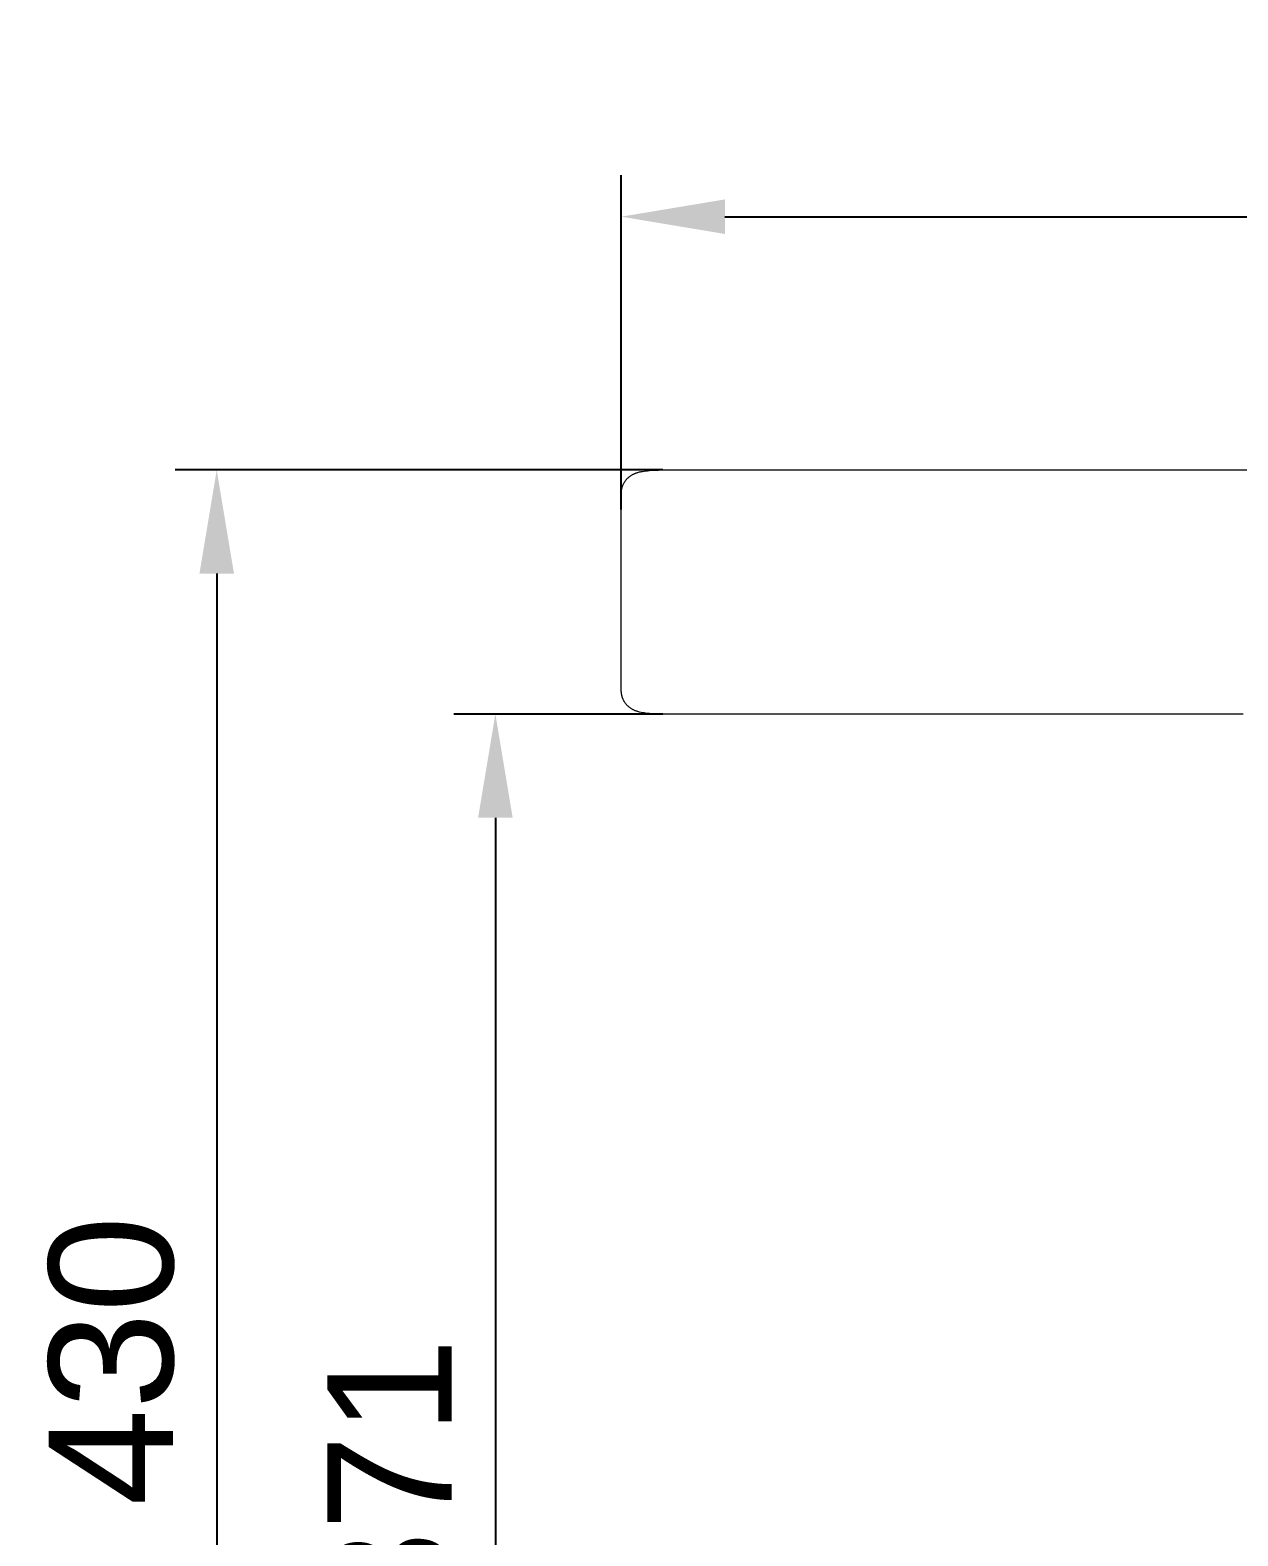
# Model space of a CAD drawing. Header units: millimetres. Extents: x -75 to 3710, y -20 to 2482.
# Drawn here: x -64.8 to 226.5, y 2118.4 to 2481.6 of the extents above; entities that cross this region are included whole.
import ezdxf

# ---------------------------------------------------------------- set-up
doc = ezdxf.new("R2010")
doc.units = ezdxf.units.MM
doc.layers.add('ZANO_R', color=7, linetype='Continuous', lineweight=0)
doc.layers.add('ZANO_W', color=1, linetype='Continuous', lineweight=0)
doc.styles.add('Arial', font='arial.ttf')
doc.styles.get("Standard").update_dxf_attribs({"font": 'ARIALUNI.TTF'})
doc.dimstyles.new('pl i ang', dxfattribs={"dimtxt": 50, "dimasz": 50, "dimexe": 1.25, "dimexo": 0.625, "dimgap": 10, "dimtad": 1, "dimtoh": 1, "dimtxsty": 'Standard', "dimcen": 2.5, "dimclrd": 1, "dimclre": 1, "dimclrt": 1, "dimadec": 0, "dimazin": 0, "dimtfac": 1, "dimtmove": 0, "dimatfit": 3, "dimfxl": 1, "dimarcsym": 1})

# ---------------------------------------------------------------- blocks, each defined once
blk = doc.blocks.new('*D411')
at = {"layer": 'ZANO_W', "color": 1, "lineweight": -2}
for p, q in [((77.8, 2365.95), (77.8, 2446.57)), ((1877.8, 2379.85), (1877.8, 2446.57)), ((102.8, 2436.57), (1852.8, 2436.57))]:
    blk.add_line(p, q, dxfattribs=at)
at = {"layer": 'ZANO_W', "color": 1}
for points in [[(102.8, 2440.74), (102.8, 2432.4), (77.8, 2436.57)], [(1852.8, 2432.4), (1852.8, 2440.74), (1877.8, 2436.57)]]:
    blk.add_solid(points, dxfattribs=at)
at = {"layer": 'ZANO_W', "color": 1, "insert": (977.8, 2461.89), "char_height": 30, "attachment_point": 5, "style": 'Arial'}
blk.add_mtext('1800', dxfattribs=at)
blk = doc.blocks.new('*D412')
at = {"layer": 'ZANO_W', "color": 1, "lineweight": -2}
for p, q in [((87.8, 2316.6), (37.44, 2316.6)), ((47.44, 2291.6), (47.44, 1970.75)), ((215.32, 1945.75), (37.44, 1945.75))]:
    blk.add_line(p, q, dxfattribs=at)
at = {"layer": 'ZANO_W', "color": 1}
for points in [[(51.61, 2291.6), (43.27, 2291.6), (47.44, 2316.6)], [(43.27, 1970.75), (51.61, 1970.75), (47.44, 1945.75)]]:
    blk.add_solid(points, dxfattribs=at)
at = {"layer": 'ZANO_W', "color": 1, "insert": (22.11, 2131.18), "char_height": 30, "attachment_point": 5, "rotation": 90, "style": 'Arial'}
blk.add_mtext('371', dxfattribs=at)
blk = doc.blocks.new('*D413')
at = {"layer": 'ZANO_W', "color": 1, "lineweight": -2}
for p, q in [((87.8, 2375.47), (-29.78, 2375.47)), ((-19.78, 2350.47), (-19.78, 1970.75)), ((168.32, 1945.75), (-29.78, 1945.75))]:
    blk.add_line(p, q, dxfattribs=at)
at = {"layer": 'ZANO_W', "color": 1}
for points in [[(-15.62, 2350.47), (-23.95, 2350.47), (-19.78, 2375.47)], [(-23.95, 1970.75), (-15.62, 1970.75), (-19.78, 1945.75)]]:
    blk.add_solid(points, dxfattribs=at)
at = {"layer": 'ZANO_W', "color": 1, "insert": (-45.11, 2160.61), "char_height": 30, "attachment_point": 5, "rotation": 90, "style": 'Arial'}
blk.add_mtext('430', dxfattribs=at)

msp = doc.modelspace()

# ---------------------------------------------------------------- linework, layer by layer
at = {"layer": 'ZANO_R'}
for p, q in [((84.64, 2375.35), (85.72, 2375.42)), ((85.72, 2375.42), (86.75, 2375.45)), ((86.75, 2375.45), (87.8, 2375.47)), ((87.8, 2375.47), (377.78, 2375.47)), ((78.17, 2371.73), (78.22, 2371.85)), ((78.22, 2371.85), (78.27, 2371.97)), ((78.27, 2371.97), (78.33, 2372.09)), ((78.33, 2372.09), (78.39, 2372.21)), ((78.39, 2372.21), (78.45, 2372.33)), ((78.45, 2372.33), (78.52, 2372.44)), ((78.52, 2372.44), (78.59, 2372.56)), ((78.59, 2372.56), (78.66, 2372.67)), ((78.66, 2372.67), (78.74, 2372.78)), ((78.74, 2372.78), (78.81, 2372.89)), ((78.81, 2372.89), (78.89, 2372.99)), ((78.89, 2372.99), (78.98, 2373.1)), ((78.98, 2373.1), (79.06, 2373.2)), ((79.06, 2373.2), (79.15, 2373.3)), ((79.15, 2373.3), (79.24, 2373.39)), ((79.24, 2373.39), (79.34, 2373.49)), ((79.34, 2373.49), (79.43, 2373.58)), ((79.43, 2373.58), (79.53, 2373.67)), ((79.53, 2373.67), (79.63, 2373.76)), ((79.63, 2373.76), (79.74, 2373.84)), ((79.74, 2373.84), (79.84, 2373.93)), ((79.84, 2373.93), (79.95, 2374)), ((79.95, 2374), (80.06, 2374.08)), ((80.06, 2374.08), (80.17, 2374.15)), ((80.17, 2374.15), (80.28, 2374.23)), ((80.28, 2374.23), (80.4, 2374.3)), ((80.4, 2374.3), (80.52, 2374.37)), ((80.52, 2374.37), (80.64, 2374.43)), ((80.64, 2374.43), (80.76, 2374.49)), ((80.76, 2374.49), (80.89, 2374.55)), ((80.89, 2374.55), (81.01, 2374.61)), ((81.01, 2374.61), (81.14, 2374.66)), ((81.14, 2374.66), (81.27, 2374.71)), ((81.27, 2374.71), (81.41, 2374.76)), ((81.41, 2374.76), (81.54, 2374.81)), ((81.54, 2374.81), (81.68, 2374.85)), ((81.68, 2374.85), (81.82, 2374.89)), ((81.82, 2374.89), (81.95, 2374.93)), ((81.95, 2374.93), (82.23, 2375)), ((82.23, 2375), (82.41, 2375.04)), ((82.41, 2375.04), (82.58, 2375.08)), ((82.58, 2375.08), (82.94, 2375.14)), ((82.94, 2375.14), (83.29, 2375.2)), ((83.29, 2375.2), (83.65, 2375.25)), ((83.65, 2375.25), (84.14, 2375.3)), ((84.14, 2375.3), (84.64, 2375.35)), ((77.8, 2369.85), (77.81, 2369.97)), ((77.8, 2342.06), (77.8, 2369.85)), ((77.81, 2370.09), (77.82, 2370.21)), ((77.81, 2369.97), (77.81, 2370.09)), ((77.82, 2370.21), (77.83, 2370.33)), ((77.83, 2370.33), (77.84, 2370.45)), ((77.84, 2370.45), (77.86, 2370.57)), ((77.86, 2370.57), (77.87, 2370.69)), ((77.87, 2370.69), (77.9, 2370.81)), ((77.9, 2370.81), (77.92, 2370.93)), ((77.92, 2370.93), (77.95, 2371.04)), ((77.95, 2371.04), (77.98, 2371.16)), ((77.98, 2371.16), (78.01, 2371.28)), ((78.01, 2371.28), (78.05, 2371.39)), ((78.05, 2371.39), (78.08, 2371.51)), ((78.08, 2371.51), (78.12, 2371.62)), ((78.12, 2371.62), (78.17, 2371.73)), ((77.8, 2322.22), (77.8, 2342.06)), ((77.81, 2322.1), (77.8, 2322.22)), ((77.81, 2321.98), (77.81, 2322.1)), ((77.82, 2321.86), (77.81, 2321.98)), ((77.83, 2321.74), (77.82, 2321.86)), ((77.84, 2321.62), (77.83, 2321.74)), ((77.86, 2321.5), (77.84, 2321.62)), ((77.87, 2321.38), (77.86, 2321.5)), ((77.9, 2321.26), (77.87, 2321.38)), ((77.92, 2321.14), (77.9, 2321.26)), ((77.95, 2321.03), (77.92, 2321.14)), ((77.98, 2320.91), (77.95, 2321.03)), ((78.01, 2320.79), (77.98, 2320.91)), ((78.05, 2320.68), (78.01, 2320.79)), ((78.08, 2320.56), (78.05, 2320.68)), ((78.12, 2320.45), (78.08, 2320.56)), ((78.17, 2320.34), (78.12, 2320.45)), ((78.22, 2320.21), (78.17, 2320.34)), ((78.27, 2320.09), (78.22, 2320.21)), ((78.33, 2319.97), (78.27, 2320.09)), ((78.39, 2319.86), (78.33, 2319.97)), ((78.45, 2319.74), (78.39, 2319.86)), ((78.52, 2319.62), (78.45, 2319.74)), ((78.59, 2319.51), (78.52, 2319.62)), ((78.66, 2319.4), (78.59, 2319.51)), ((78.74, 2319.29), (78.66, 2319.4)), ((78.81, 2319.18), (78.74, 2319.29)), ((78.89, 2319.08), (78.81, 2319.18)), ((78.98, 2318.97), (78.89, 2319.08)), ((79.06, 2318.87), (78.98, 2318.97)), ((79.15, 2318.77), (79.06, 2318.87)), ((79.24, 2318.68), (79.15, 2318.77)), ((79.34, 2318.58), (79.24, 2318.68)), ((79.43, 2318.49), (79.34, 2318.58)), ((79.53, 2318.4), (79.43, 2318.49)), ((79.63, 2318.31), (79.53, 2318.4)), ((79.73, 2318.23), (79.63, 2318.31)), ((79.84, 2318.15), (79.73, 2318.23)), ((79.95, 2318.07), (79.84, 2318.15)), ((80.05, 2317.99), (79.95, 2318.07)), ((80.17, 2317.92), (80.05, 2317.99)), ((80.28, 2317.84), (80.17, 2317.92)), ((80.4, 2317.77), (80.28, 2317.84)), ((80.52, 2317.7), (80.4, 2317.77)), ((80.64, 2317.64), (80.52, 2317.7)), ((80.76, 2317.58), (80.64, 2317.64)), ((80.89, 2317.52), (80.76, 2317.58)), ((81.01, 2317.46), (80.89, 2317.52)), ((81.14, 2317.41), (81.01, 2317.46)), ((81.27, 2317.36), (81.14, 2317.41)), ((81.41, 2317.31), (81.27, 2317.36)), ((81.54, 2317.26), (81.41, 2317.31)), ((81.68, 2317.22), (81.54, 2317.26)), ((81.82, 2317.18), (81.68, 2317.22)), ((81.95, 2317.14), (81.82, 2317.18)), ((82.23, 2317.07), (81.95, 2317.14)), ((82.58, 2316.99), (82.23, 2317.07)), ((82.92, 2316.93), (82.58, 2316.99)), ((83.29, 2316.87), (82.92, 2316.93)), ((83.65, 2316.82), (83.29, 2316.87)), ((84.14, 2316.77), (83.65, 2316.82)), ((84.64, 2316.72), (84.14, 2316.77)), ((85.72, 2316.65), (84.64, 2316.72)), ((86.75, 2316.61), (85.72, 2316.65)), ((87.8, 2316.6), (86.75, 2316.61)), ((227.8, 2316.6), (87.8, 2316.6))]:
    msp.add_line(p, q, dxfattribs=at)

# ---------------------------------------------------------------- dimensions: what is measured, and where the dimension line sits
at = {"layer": 'ZANO_W'}
dim = msp.add_linear_dim(base=(1877.8, 2436.57), p1=(77.8, 2355.95), p2=(1877.8, 2369.85), dimstyle='pl i ang', override={"dimtxt": 30, "dimasz": 25, "dimexe": 10, "dimexo": 10, "dimtoh": 0, "dimdec": 0, "dimtxsty": 'Arial', "dimtdec": 0, "dimtmove": 1}, dxfattribs=at)
dim.commit()
dim.dimension.update_dxf_attribs({"geometry": '*D411', "text_midpoint": (977.8, 2461.89)})
for base, p1, p2, picture, middle in [((-19.78, 1945.75), (97.8, 2375.47), (178.32, 1945.75), '*D413', (-45.11, 2160.61)), ((47.44, 1945.75), (97.8, 2316.6), (225.32, 1945.75), '*D412', (22.11, 2131.18))]:
    dim = msp.add_linear_dim(base=base, p1=p1, p2=p2, angle=90, dimstyle='pl i ang', override={"dimtxt": 30, "dimasz": 25, "dimexe": 10, "dimexo": 10, "dimtoh": 0, "dimdec": 0, "dimtxsty": 'Arial', "dimtdec": 0, "dimtmove": 1}, dxfattribs=at)
    dim.commit()
    dim.dimension.update_dxf_attribs({"geometry": picture, "text_midpoint": middle})

doc.saveas('drawing.dxf')
